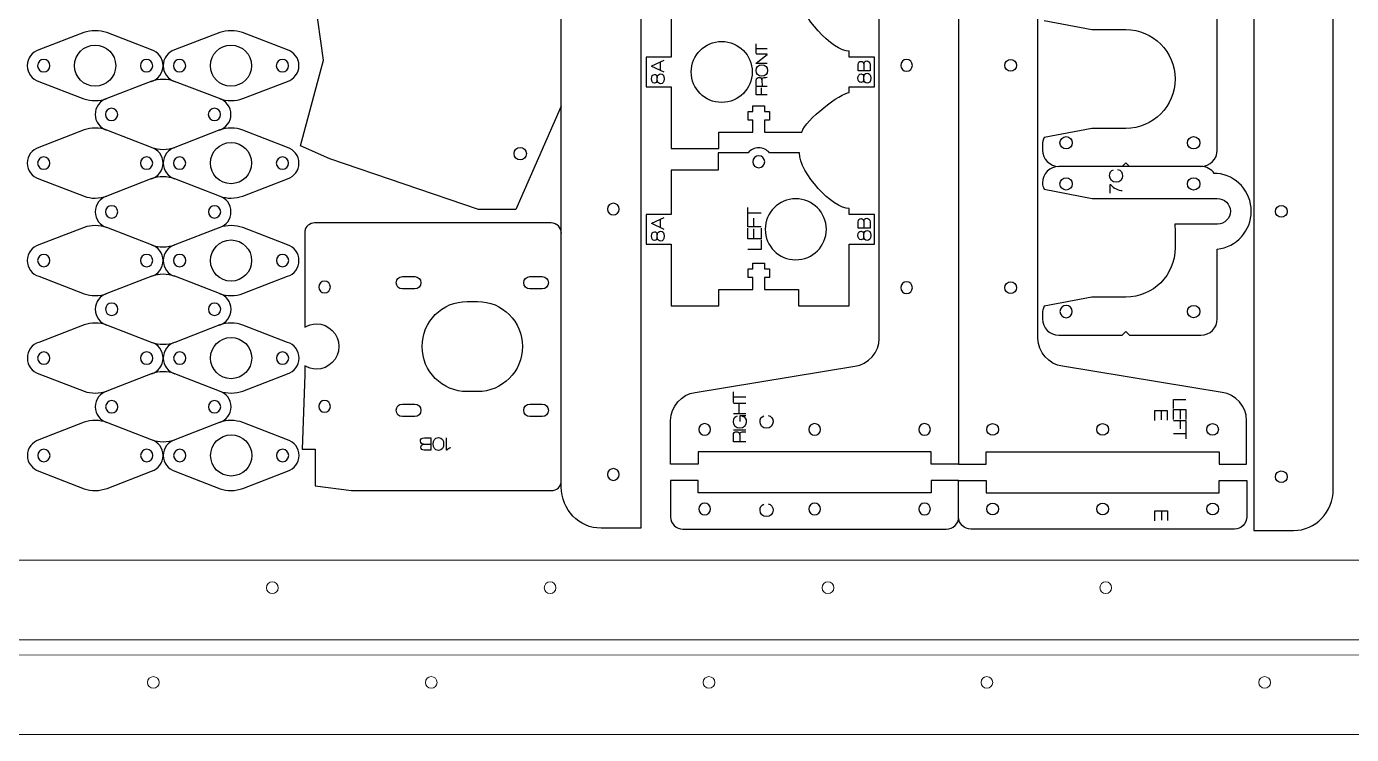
# Model space of a CAD drawing. Header units: millimetres. Extents: x 3 to 781, y 1 to 299.
# Drawn here: x 342.7 to 600.3, y 1.3 to 138.9 of the extents above; entities that cross this region are included whole.
import ezdxf

# ---------------------------------------------------------------- set-up
doc = ezdxf.new("R2010")
doc.units = ezdxf.units.MM
doc.layers.add('Layer_1', color=1, linetype='CONTINUOUS', true_color=0xff0000)
doc.layers.add('New Left D arm', color=1, linetype='CONTINUOUS', lineweight=0, true_color=0xff0000)

msp = doc.modelspace()

# ---------------------------------------------------------------- linework, layer by layer
at = {"layer": 'Layer_1', "color": 1, "true_color": 0xff0000}
for points in [[(508.5, 78.26), (508.5, 84.35), (508.5, 247.37)], [(539.35, 78.26), (539.35, 84.35), (539.35, 247.37)], [(523.92, 239.37), (523.92, 53.84), (529.28, 53.84), (529.28, 53.84)], [(446.68, 49.38), (446.68, 234.91), (452.04, 234.91), (452.04, 234.91)], [(596.77, 48.93), (596.77, 234.46), (591.41, 234.46), (591.41, 234.46)], [(462.11, 210.49), (462.11, 204.4), (462.11, 41.38)], [(581.34, 210.04), (581.34, 203.96), (581.34, 40.93)], [(446.67, 123.38), (437.84, 103.29), (430.61, 103.29), (401.7, 113.19), (395.98, 115.7), (400.46, 132.34), (398.84, 143.86), (393.58, 150.77), (393.58, 197.93), (443.98, 197.93), (446.67, 185.33)], [(468.03, 141.57), (468.03, 132.93), (463.15, 132.93), (463.15, 127.17), (468.03, 127.17), (468.03, 115.17), (477.3, 115.17), (477.3, 118.37), (483.94, 118.37), (483.94, 120.66), (482.98, 120.66), (482.98, 122.34), (483.94, 122.34), (483.94, 123.45), (486.19, 123.45), (486.19, 122.34), (487.14, 122.34), (487.14, 120.66), (486.19, 120.66), (486.19, 118.37), (493.44, 118.37), (493.44, 118.37), (493.44, 118.37)], [(540.55, 140.07), (549.85, 138.28), (556.42, 138.28)], [(574.22, 114.88), (574.22, 141.28)], [(353.88, 137.72), (345.1, 134.33)], [(367, 134.33), (358.31, 137.69)], [(380.3, 137.72), (371.51, 134.33)], [(393.42, 134.33), (384.73, 137.69)], [(477.87, 135.97), (477.87, 135.97)], [(502.67, 126.04), (502.66, 126.04), (502.66, 127.17), (507.54, 127.17), (507.54, 132.93), (502.66, 132.93), (502.66, 134.06), (502.67, 134.06)], [(346.05, 132.47), (346.05, 132.47)], [(366.05, 132.47), (366.05, 132.47)], [(372.47, 132.47), (372.47, 132.47)], [(392.47, 132.47), (392.47, 132.47)], [(352.05, 131.27), (352.05, 131.27)], [(378.47, 131.27), (378.47, 131.27)], [(514.95, 131.33), (514.95, 131.33)], [(532.9, 131.33), (532.9, 131.33)], [(345.09, 128.22), (353.88, 124.83)], [(367.08, 128.25), (358.3, 124.86)], [(380.2, 124.86), (371.51, 128.22)], [(384.74, 124.86), (393.42, 128.22)], [(359.25, 123), (359.25, 123)], [(379.25, 123), (379.25, 123)], [(353.89, 118.78), (345.1, 115.39)], [(367.01, 115.39), (358.32, 118.74)], [(380.31, 118.78), (371.52, 115.39)], [(393.42, 115.39), (384.74, 118.74)], [(556.42, 119.08), (549.85, 119.09), (540.55, 117.3)], [(543.62, 116.28), (543.62, 116.28)], [(568.42, 116.28), (568.42, 116.28)], [(346.06, 113.53), (346.06, 113.53)], [(366.06, 113.53), (366.06, 113.53)], [(372.47, 113.53), (372.47, 113.53)], [(392.47, 113.53), (392.47, 113.53)], [(438.69, 115.37), (438.69, 115.37)], [(483, 114.35), (477.15, 114.35), (477.15, 110.99), (468.03, 110.99), (468.03, 102.35), (463.15, 102.35), (463.15, 96.59), (468.03, 96.59), (468.03, 84.59), (477.31, 84.59), (477.31, 87.79), (483.94, 87.79), (483.94, 90.09), (482.99, 90.09), (482.99, 91.77), (483.94, 91.77), (483.94, 92.88), (486.19, 92.88), (486.19, 91.77), (487.15, 91.77), (487.15, 90.09), (486.19, 90.09), (486.19, 87.79), (492.82, 87.79), (492.82, 84.59), (502.66, 84.59), (502.66, 96.59), (507.54, 96.59), (507.54, 102.35), (502.66, 102.35), (502.66, 103.48), (502.67, 103.48)], [(485.07, 113.75), (485.07, 113.75)], [(492.98, 114.35), (487.14, 114.35)], [(492.98, 114.35), (492.98, 114.35), (492.98, 114.35)], [(540.22, 115.89), (540.22, 114.88)], [(378.47, 112.33), (378.47, 112.33)], [(571.02, 111.68), (543.42, 111.68)], [(555.71, 111.68), (556.41, 112.39), (557.12, 111.68)], [(345.1, 109.28), (353.89, 105.88)], [(367.09, 109.31), (358.3, 105.92)], [(380.21, 105.92), (371.52, 109.28)], [(384.75, 105.92), (393.43, 109.28)], [(540.22, 108.49), (540.22, 108.48)], [(546.02, 108.28), (546.02, 108.28)], [(570.82, 108.28), (570.82, 108.28)], [(574.16, 110.34), (573.63, 110.34)], [(540.56, 107.27), (549.86, 105.48), (574.22, 105.46)], [(359.26, 104.06), (359.26, 104.06)], [(379.26, 104.06), (379.26, 104.06)], [(455.66, 103.39), (455.66, 103.39)], [(492.26, 105.39), (492.26, 105.39)], [(444.71, 100.7), (398.73, 100.7)], [(574.28, 100.49), (565.98, 100.49)], [(587.8, 102.95), (587.8, 102.95)], [(353.9, 99.83), (345.11, 96.44)], [(367.02, 96.44), (358.33, 99.8)], [(380.31, 99.83), (371.53, 96.44)], [(393.43, 96.44), (384.74, 99.8)], [(396.79, 98.58), (396.79, 80.46)], [(574.22, 82.08), (574.22, 95.62)], [(346.06, 94.59), (346.06, 94.59)], [(366.06, 94.59), (366.06, 94.59)], [(372.48, 94.59), (372.48, 94.59)], [(378.48, 93.39), (378.48, 93.39)], [(392.48, 94.59), (392.48, 94.59)], [(345.11, 90.33), (353.9, 86.94)], [(367.1, 90.37), (358.31, 86.97)], [(380.22, 86.97), (371.53, 90.33)], [(384.76, 86.98), (393.44, 90.33)], [(415.78, 90.29), (418.18, 90.29), (418.18, 90.29)], [(440.57, 90.29), (442.98, 90.29), (442.98, 90.29)], [(401.79, 88.25), (401.79, 88.25)], [(418.18, 87.89), (415.78, 87.89)], [(442.98, 87.89), (440.57, 87.89)], [(514.95, 88.12), (514.95, 88.12)], [(532.9, 88.12), (532.9, 88.12)], [(359.26, 85.12), (359.26, 85.12)], [(379.26, 85.12), (379.26, 85.12)], [(428.38, 85.45), (430.38, 85.45), (430.38, 85.45)], [(556.42, 86.28), (549.83, 86.28), (540.56, 84.5)], [(540.22, 83.08), (540.22, 82.08)], [(546.02, 83.48), (546.02, 83.48)], [(568.42, 83.48), (568.42, 83.48)], [(353.91, 80.89), (345.12, 77.5)], [(367.02, 77.5), (358.33, 80.86)], [(380.32, 80.89), (371.54, 77.5)], [(393.44, 77.5), (384.75, 80.86)], [(543.42, 78.88), (555.71, 78.88), (556.41, 79.59), (557.12, 78.88), (571.02, 78.88)], [(346.07, 75.64), (346.07, 75.64)], [(366.07, 75.64), (366.07, 75.64)], [(372.49, 75.64), (372.49, 75.64)], [(392.49, 75.64), (392.49, 75.64)], [(378.49, 74.44), (378.49, 74.44)], [(396.79, 72.91), (396.79, 71.19), (396.31, 56.72), (398.84, 56.72), (398.84, 49.6), (405.9, 48.72), (444.71, 48.72)], [(472.69, 67.76), (503.74, 72.84)], [(575.16, 67.76), (544.11, 72.84)], [(345.12, 71.39), (353.91, 68)], [(367.11, 71.42), (358.32, 68.03)], [(380.22, 68.03), (371.53, 71.39)], [(384.77, 68.04), (393.45, 71.39)], [(430.38, 67.93), (428.38, 67.93)], [(359.27, 66.18), (359.27, 66.18)], [(379.27, 66.18), (379.27, 66.18)], [(401.79, 65.05), (401.79, 65.05)], [(415.78, 65.49), (418.18, 65.49), (418.18, 65.49)], [(440.57, 65.49), (442.98, 65.49), (442.98, 65.49)], [(353.92, 61.96), (345.13, 58.57)], [(367.04, 58.57), (358.35, 61.92)], [(380.33, 61.96), (371.55, 58.57)], [(393.45, 58.57), (384.76, 61.92)], [(418.18, 63.09), (415.78, 63.09)], [(442.98, 63.09), (440.57, 63.09)], [(523.92, 53.84), (518.57, 53.84), (518.57, 56.2), (473.29, 56.2), (473.29, 53.84), (467.93, 53.84), (467.93, 62.34)], [(529.28, 53.84), (529.28, 56.2), (574.56, 56.2), (574.56, 53.84), (579.92, 53.84), (579.92, 53.84), (579.92, 62.34)], [(475.69, 60.57), (475.69, 60.57)], [(497.07, 60.57), (497.07, 60.57)], [(518.45, 60.57), (518.45, 60.57)], [(529.4, 60.57), (529.4, 60.57)], [(550.78, 60.57), (550.78, 60.57)], [(572.16, 60.57), (572.16, 60.57)], [(346.08, 56.71), (346.08, 56.71)], [(366.08, 56.71), (366.08, 56.71)], [(372.5, 56.71), (372.5, 56.71)], [(392.5, 56.71), (392.5, 56.71)], [(378.5, 55.51), (378.5, 55.51)], [(345.13, 52.46), (353.92, 49.06)], [(358.36, 49.1), (367.04, 52.46), (367.04, 52.46)], [(371.55, 52.46), (380.33, 49.06), (380.33, 49.06)], [(384.78, 49.1), (393.46, 52.46)], [(455.66, 51.82), (455.66, 51.82)], [(523.93, 43.58), (523.93, 50.64), (518.57, 50.64), (518.57, 48.28), (473.29, 48.28), (473.29, 50.64), (467.93, 50.64), (467.93, 43.58)], [(523.93, 50.64), (529.29, 50.64), (529.29, 48.28), (574.57, 48.28), (574.57, 50.64), (579.93, 50.64), (579.93, 43.59)], [(587.8, 51.37), (587.8, 51.37)], [(475.69, 45.12), (475.69, 45.12)], [(497.07, 45.12), (497.07, 45.12)], [(518.45, 45.12), (518.45, 45.12)], [(529.41, 45.12), (529.41, 45.12)], [(550.79, 45.12), (550.79, 45.12)], [(572.17, 45.12), (572.17, 45.12)], [(470.33, 41.18), (521.53, 41.18), (521.53, 41.18)], [(577.53, 41.18), (526.33, 41.18)]]:
    msp.add_lwpolyline(points, dxfattribs=at)
at = {"layer": 'Layer_1', "color": 5, "true_color": 0x0000ff}
for points in [[(484.59, 133.64), (484.59, 135.49)], [(486.73, 134.57), (484.59, 134.57)], [(466.67, 130.03), (464.25, 131.14), (464.25, 131.23), (466.67, 132.34)], [(465.87, 131.97), (465.87, 130.39)], [(486.73, 131.68), (484.59, 131.68), (484.59, 131.76), (486.73, 133.45), (486.73, 133.52), (484.59, 133.52)], [(504.41, 130.24), (504.41, 131.49)], [(506.71, 131.41), (506.71, 130.24), (504.41, 130.24), (504.41, 130.24)], [(505.51, 131.6), (505.5, 130.24)], [(505.5, 131.6), (505.51, 131.6)], [(465.33, 128.99), (465.34, 128.99)], [(465.34, 128.44), (465.34, 128.99)], [(484.55, 130.32), (484.55, 130.32)], [(505.47, 129.11), (505.48, 129.11)], [(505.48, 128.56), (505.48, 129.11)], [(465.34, 128.44), (465.33, 128.44)], [(465.34, 128.44), (465.34, 128.44)], [(486.73, 127.23), (484.59, 127.23), (484.59, 128.41)], [(486.73, 125.57), (484.59, 125.57), (484.59, 127.07)], [(485.59, 125.57), (485.59, 126.99)], [(485.69, 128.49), (485.69, 128.49), (485.7, 127.23)], [(505.48, 128.56), (505.47, 128.56)], [(505.48, 128.56), (505.48, 128.56)], [(553.36, 106.5), (553.36, 108.19), (553.45, 108.19)], [(482.92, 101.46), (482.92, 103.7)], [(466.67, 99.46), (464.25, 100.57), (464.25, 100.66), (466.67, 101.77)], [(465.87, 101.4), (465.87, 99.82)], [(485.53, 102.59), (482.92, 102.59)], [(485.53, 99.92), (482.92, 99.92), (482.92, 101.74)], [(484.13, 99.92), (484.13, 101.64)], [(504.41, 99.67), (504.41, 100.92)], [(506.71, 100.84), (506.71, 99.67), (504.41, 99.67), (504.41, 99.67)], [(505.51, 101.03), (505.5, 99.67)], [(505.5, 101.03), (505.51, 101.03)], [(465.33, 98.42), (465.34, 98.42)], [(465.34, 97.87), (465.34, 98.42)], [(485.53, 99.69), (485.53, 97.64), (482.92, 97.64), (482.92, 99.67)], [(484.13, 97.64), (484.13, 99.58)], [(505.47, 98.54), (505.48, 98.54)], [(505.48, 98), (505.47, 98)], [(505.48, 98), (505.48, 98.54)], [(505.48, 98), (505.48, 98)], [(465.34, 97.87), (465.33, 97.87)], [(465.34, 97.87), (465.34, 97.87)], [(485.53, 97.39), (485.53, 95.56), (482.92, 95.56)], [(480.14, 65.84), (480.14, 67.9)], [(480.14, 65.68), (482.53, 65.68)], [(482.53, 66.84), (480.16, 66.84)], [(481.25, 63.63), (481.25, 65.68)], [(565.68, 64.66), (565.68, 66.37), (568.11, 66.37)], [(565.68, 62.5), (565.68, 64.42), (568.11, 64.42), (568.11, 62.52)], [(566.98, 64.42), (566.98, 62.6)], [(482.53, 63.63), (480.14, 63.63)], [(481.46, 62.14), (481.46, 63.26), (482.58, 63.26)], [(562.04, 62.34), (562.04, 64.24), (564.45, 64.24), (564.45, 62.36)], [(563.33, 64.24), (563.33, 62.43)], [(565.68, 62.29), (568.11, 62.29), (568.11, 60.58)], [(566.98, 62.29), (566.98, 60.68)], [(480.14, 60.52), (482.53, 60.52)], [(482.53, 58.15), (480.14, 58.15), (480.14, 59.46)], [(481.36, 59.55), (481.37, 59.55), (481.37, 58.15)], [(565.68, 59.79), (568.11, 59.79)], [(568.11, 60.85), (568.11, 58.74)], [(419.9, 57.69), (421.33, 57.69)], [(419.9, 57.69), (419.9, 57.69)], [(420.1, 58.96), (421.33, 58.96), (421.33, 56.54), (421.33, 56.54)], [(424.43, 56.56), (424.34, 56.56), (424.34, 58.94)], [(421.33, 56.54), (420.02, 56.54)], [(422.79, 56.5), (422.79, 56.5)], [(562.1, 42.84), (562.1, 44.74), (564.51, 44.74), (564.51, 42.86)], [(563.39, 44.74), (563.39, 42.94)]]:
    msp.add_lwpolyline(points, dxfattribs=at)
at = {"layer": 'Layer_1', "color": 1, "true_color": 0xff0000}
for points in [[(502.67, 134.06), (499.45, 134.06), (492.98, 140.97), (492.98, 144.93)], [(356.05, 138.07), (355.29, 138.07), (354.56, 137.95), (353.88, 137.72)], [(358.31, 137.69), (357.6, 137.94), (356.84, 138.07), (356.05, 138.07)], [(382.46, 138.07), (381.71, 138.07), (380.98, 137.95), (380.3, 137.72)], [(384.73, 137.69), (384.02, 137.94), (383.26, 138.07), (382.46, 138.07)], [(556.42, 138.28), (561.72, 138.28), (566.02, 133.99), (566.02, 128.68)], [(345.1, 134.33), (343.79, 133.92), (342.85, 132.71), (342.85, 131.27)], [(352.05, 131.27), (352.05, 133.48), (353.84, 135.27), (356.05, 135.27)], [(356.05, 135.27), (358.26, 135.27), (360.05, 133.48), (360.05, 131.27)], [(369.25, 131.27), (369.25, 132.71), (368.3, 133.92), (367, 134.33)], [(371.51, 134.33), (370.21, 133.92), (369.27, 132.71), (369.27, 131.27)], [(378.47, 131.27), (378.47, 133.48), (380.26, 135.27), (382.46, 135.27)], [(382.46, 135.27), (384.67, 135.27), (386.46, 133.48), (386.46, 131.27)], [(395.67, 131.27), (395.67, 132.71), (394.72, 133.92), (393.42, 134.33)], [(471.93, 130.05), (471.93, 133.32), (474.59, 135.97), (477.87, 135.97)], [(477.87, 135.97), (481.15, 135.97), (483.81, 133.32), (483.81, 130.05)], [(346.05, 132.47), (345.39, 132.47), (344.85, 131.94), (344.85, 131.27)], [(347.25, 131.27), (347.25, 131.94), (346.71, 132.47), (346.05, 132.47)], [(366.05, 132.47), (365.38, 132.47), (364.85, 131.94), (364.85, 131.27)], [(367.25, 131.27), (367.25, 131.94), (366.71, 132.47), (366.05, 132.47)], [(372.47, 132.47), (371.8, 132.47), (371.27, 131.94), (371.27, 131.27)], [(373.67, 131.27), (373.67, 131.94), (373.13, 132.47), (372.47, 132.47)], [(392.47, 132.47), (391.8, 132.47), (391.27, 131.94), (391.27, 131.27)], [(393.67, 131.27), (393.67, 131.94), (393.13, 132.47), (392.47, 132.47)], [(513.81, 132.47), (513.19, 132.47), (512.67, 131.96), (512.67, 131.33)], [(514.95, 131.33), (514.95, 131.96), (514.44, 132.47), (513.81, 132.47)], [(532.9, 131.33), (532.9, 131.96), (533.41, 132.47), (534.04, 132.47)], [(534.04, 132.47), (534.67, 132.47), (535.18, 131.96), (535.18, 131.33)], [(342.85, 131.27), (342.85, 129.84), (343.79, 128.62), (345.09, 128.22)], [(344.85, 131.27), (344.85, 130.61), (345.39, 130.07), (346.05, 130.07)], [(346.05, 130.07), (346.71, 130.07), (347.25, 130.61), (347.25, 131.27)], [(356.05, 127.27), (353.84, 127.27), (352.05, 129.06), (352.05, 131.27)], [(360.05, 131.27), (360.05, 129.06), (358.26, 127.27), (356.05, 127.27)], [(364.85, 131.27), (364.85, 130.61), (365.38, 130.07), (366.05, 130.07)], [(366.05, 130.07), (366.71, 130.07), (367.25, 130.61), (367.25, 131.27)], [(367, 128.22), (368.3, 128.62), (369.25, 129.84), (369.25, 131.27)], [(369.27, 131.27), (369.27, 129.84), (370.21, 128.62), (371.51, 128.22)], [(371.27, 131.27), (371.27, 130.61), (371.8, 130.07), (372.47, 130.07)], [(372.47, 130.07), (373.13, 130.07), (373.67, 130.61), (373.67, 131.27)], [(382.46, 127.27), (380.26, 127.27), (378.47, 129.06), (378.47, 131.27)], [(386.46, 131.27), (386.46, 129.06), (384.67, 127.27), (382.46, 127.27)], [(391.27, 131.27), (391.27, 130.61), (391.8, 130.07), (392.47, 130.07)], [(392.47, 130.07), (393.13, 130.07), (393.67, 130.61), (393.67, 131.27)], [(393.42, 128.22), (394.72, 128.62), (395.67, 129.84), (395.67, 131.27)], [(477.87, 124.13), (474.59, 124.13), (471.93, 126.78), (471.93, 130.05)], [(483.81, 130.05), (483.81, 126.78), (481.15, 124.13), (477.87, 124.13)], [(512.67, 131.33), (512.67, 130.7), (513.19, 130.19), (513.81, 130.19)], [(513.81, 130.19), (514.44, 130.19), (514.95, 130.7), (514.95, 131.33)], [(534.04, 130.19), (533.41, 130.19), (532.9, 130.7), (532.9, 131.33)], [(535.18, 131.33), (535.18, 130.7), (534.67, 130.19), (534.04, 130.19)], [(369.25, 128.6), (368.49, 128.6), (367.76, 128.48), (367.08, 128.25)], [(371.51, 128.22), (370.8, 128.47), (370.04, 128.6), (369.25, 128.6)], [(566.02, 128.68), (566.02, 123.38), (561.72, 119.08), (556.42, 119.08)], [(353.88, 124.83), (354.56, 124.6), (355.29, 124.47), (356.05, 124.47)], [(356.05, 124.47), (356.85, 124.47), (357.61, 124.61), (358.32, 124.86)], [(358.3, 124.86), (356.99, 124.45), (356.05, 123.24), (356.05, 121.8)], [(382.45, 121.8), (382.45, 123.24), (381.5, 124.45), (380.2, 124.86)], [(380.3, 124.83), (380.98, 124.6), (381.71, 124.47), (382.46, 124.47)], [(382.46, 124.47), (383.26, 124.47), (384.03, 124.61), (384.74, 124.86)], [(493.44, 118.37), (494.09, 120.69), (501.08, 126.04), (502.67, 126.04)], [(356.05, 121.8), (356.05, 120.37), (356.99, 119.15), (358.29, 118.75)], [(359.25, 123), (358.59, 123), (358.05, 122.47), (358.05, 121.8)], [(358.05, 121.8), (358.05, 121.14), (358.59, 120.6), (359.25, 120.6)], [(360.45, 121.8), (360.45, 122.47), (359.91, 123), (359.25, 123)], [(359.25, 120.6), (359.91, 120.6), (360.45, 121.14), (360.45, 121.8)], [(379.25, 123), (378.59, 123), (378.05, 122.47), (378.05, 121.8)], [(378.05, 121.8), (378.05, 121.14), (378.59, 120.6), (379.25, 120.6)], [(380.45, 121.8), (380.45, 122.47), (379.91, 123), (379.25, 123)], [(379.25, 120.6), (379.91, 120.6), (380.45, 121.14), (380.45, 121.8)], [(380.2, 118.75), (381.5, 119.15), (382.45, 120.37), (382.45, 121.8)], [(356.06, 119.13), (355.3, 119.13), (354.57, 119.01), (353.89, 118.78)], [(358.32, 118.74), (357.61, 118.99), (356.85, 119.13), (356.06, 119.13)], [(382.47, 119.13), (381.72, 119.13), (380.99, 119.01), (380.31, 118.78)], [(384.74, 118.74), (384.03, 118.99), (383.27, 119.13), (382.47, 119.13)], [(378.47, 112.33), (378.47, 114.54), (380.27, 116.33), (382.47, 116.33)], [(382.47, 116.33), (384.68, 116.33), (386.47, 114.54), (386.47, 112.33)], [(540.55, 117.3), (540.34, 116.87), (540.22, 116.4), (540.22, 115.89)], [(543.62, 116.28), (543.62, 116.95), (544.16, 117.48), (544.82, 117.48)], [(544.82, 115.08), (544.16, 115.08), (543.62, 115.62), (543.62, 116.28)], [(544.82, 117.48), (545.49, 117.48), (546.02, 116.95), (546.02, 116.28)], [(546.02, 116.28), (546.02, 115.62), (545.49, 115.08), (544.82, 115.08)], [(568.42, 116.28), (568.42, 116.95), (568.96, 117.48), (569.62, 117.48)], [(569.62, 115.08), (568.96, 115.08), (568.42, 115.62), (568.42, 116.28)], [(569.62, 117.48), (570.29, 117.48), (570.82, 116.95), (570.82, 116.28)], [(570.82, 116.28), (570.82, 115.62), (570.29, 115.08), (569.62, 115.08)], [(345.1, 115.39), (343.8, 114.98), (342.86, 113.77), (342.86, 112.33)], [(346.06, 113.53), (345.39, 113.53), (344.86, 112.99), (344.86, 112.33)], [(347.26, 112.33), (347.26, 112.99), (346.72, 113.53), (346.06, 113.53)], [(366.06, 113.53), (365.39, 113.53), (364.86, 112.99), (364.86, 112.33)], [(367.26, 112.33), (367.26, 112.99), (366.72, 113.53), (366.06, 113.53)], [(369.26, 112.33), (369.26, 113.77), (368.31, 114.98), (367.01, 115.39)], [(367.08, 115.36), (367.76, 115.13), (368.49, 115), (369.25, 115)], [(369.25, 115), (370.05, 115), (370.81, 115.14), (371.52, 115.39)], [(371.52, 115.39), (370.22, 114.98), (369.27, 113.77), (369.27, 112.33)], [(372.47, 113.53), (371.81, 113.53), (371.27, 112.99), (371.27, 112.33)], [(373.67, 112.33), (373.67, 112.99), (373.14, 113.53), (372.47, 113.53)], [(392.47, 113.53), (391.81, 113.53), (391.27, 112.99), (391.27, 112.33)], [(393.67, 112.33), (393.67, 112.99), (393.14, 113.53), (392.47, 113.53)], [(395.67, 112.33), (395.67, 113.77), (394.73, 114.98), (393.42, 115.39)], [(437.49, 114.17), (437.49, 114.83), (438.03, 115.37), (438.69, 115.37)], [(438.69, 112.97), (438.03, 112.97), (437.49, 113.5), (437.49, 114.17)], [(438.69, 115.37), (439.35, 115.37), (439.89, 114.83), (439.89, 114.17)], [(439.89, 114.17), (439.89, 113.5), (439.35, 112.97), (438.69, 112.97)], [(485.07, 115.31), (484.24, 115.31), (483.49, 114.94), (483, 114.35)], [(485.07, 113.75), (484.42, 113.75), (483.91, 113.23), (483.91, 112.59)], [(487.14, 114.35), (486.64, 114.94), (485.89, 115.31), (485.07, 115.31)], [(486.22, 112.59), (486.22, 113.23), (485.71, 113.75), (485.07, 113.75)], [(502.67, 103.48), (499.45, 103.48), (492.98, 110.39), (492.98, 114.35)], [(540.22, 114.88), (540.22, 113.12), (541.66, 111.68), (543.42, 111.68)], [(571.02, 111.68), (572.79, 111.68), (574.22, 113.12), (574.22, 114.88)], [(342.86, 112.33), (342.86, 110.9), (343.8, 109.68), (345.1, 109.28)], [(344.86, 112.33), (344.86, 111.67), (345.39, 111.13), (346.06, 111.13)], [(346.06, 111.13), (346.72, 111.13), (347.26, 111.67), (347.26, 112.33)], [(364.86, 112.33), (364.86, 111.67), (365.39, 111.13), (366.06, 111.13)], [(366.06, 111.13), (366.72, 111.13), (367.26, 111.67), (367.26, 112.33)], [(367.01, 109.28), (368.31, 109.68), (369.26, 110.9), (369.26, 112.33)], [(369.27, 112.33), (369.27, 110.9), (370.22, 109.68), (371.52, 109.28)], [(371.27, 112.33), (371.27, 111.67), (371.81, 111.13), (372.47, 111.13)], [(372.47, 111.13), (373.14, 111.13), (373.67, 111.67), (373.67, 112.33)], [(382.47, 108.33), (380.26, 108.33), (378.47, 110.12), (378.47, 112.33)], [(386.47, 112.33), (386.47, 110.12), (384.68, 108.33), (382.47, 108.33)], [(391.27, 112.33), (391.27, 111.67), (391.81, 111.13), (392.47, 111.13)], [(392.47, 111.13), (393.14, 111.13), (393.67, 111.67), (393.67, 112.33)], [(393.43, 109.28), (394.73, 109.68), (395.67, 110.9), (395.67, 112.33)], [(483.91, 112.59), (483.91, 111.95), (484.42, 111.43), (485.07, 111.43)], [(485.07, 111.43), (485.71, 111.43), (486.22, 111.95), (486.22, 112.59)], [(543.42, 111.68), (541.66, 111.68), (540.22, 110.25), (540.22, 108.49)], [(573.63, 110.34), (573.05, 111.15), (572.1, 111.68), (571.02, 111.68)], [(369.26, 109.66), (368.5, 109.66), (367.77, 109.54), (367.09, 109.31)], [(371.52, 109.28), (370.81, 109.52), (370.05, 109.66), (369.26, 109.66)], [(540.22, 108.48), (540.22, 107.98), (540.35, 107.7), (540.56, 107.27)], [(543.62, 108.28), (543.62, 108.95), (544.16, 109.48), (544.82, 109.48)], [(544.82, 107.08), (544.16, 107.08), (543.62, 107.62), (543.62, 108.28)], [(544.82, 109.48), (545.49, 109.48), (546.02, 108.95), (546.02, 108.28)], [(546.02, 108.28), (546.02, 107.62), (545.49, 107.08), (544.82, 107.08)], [(568.42, 108.28), (568.42, 108.95), (568.96, 109.48), (569.62, 109.48)], [(569.62, 107.08), (568.96, 107.08), (568.42, 107.62), (568.42, 108.28)], [(569.62, 109.48), (570.29, 109.48), (570.82, 108.95), (570.82, 108.28)], [(570.82, 108.28), (570.82, 107.62), (570.29, 107.08), (569.62, 107.08)], [(580.83, 102.98), (580.83, 106.82), (577.9, 109.97), (574.16, 110.34)], [(353.89, 105.88), (354.57, 105.65), (355.3, 105.53), (356.06, 105.53)], [(358.3, 105.92), (357, 105.51), (356.06, 104.3), (356.06, 102.86)], [(356.06, 105.53), (356.85, 105.53), (357.62, 105.67), (358.33, 105.92)], [(382.46, 102.86), (382.46, 104.3), (381.51, 105.51), (380.21, 105.92)], [(380.31, 105.88), (380.99, 105.65), (381.72, 105.53), (382.47, 105.53)], [(382.47, 105.53), (383.27, 105.53), (384.04, 105.67), (384.75, 105.92)], [(359.26, 104.06), (358.59, 104.06), (358.06, 103.52), (358.06, 102.86)], [(360.46, 102.86), (360.46, 103.52), (359.92, 104.06), (359.26, 104.06)], [(379.26, 104.06), (378.59, 104.06), (378.06, 103.52), (378.06, 102.86)], [(380.46, 102.86), (380.46, 103.52), (379.92, 104.06), (379.26, 104.06)], [(456.8, 104.53), (456.17, 104.53), (455.66, 104.02), (455.66, 103.39)], [(455.66, 103.39), (455.66, 102.76), (456.17, 102.25), (456.8, 102.25)], [(457.94, 103.39), (457.94, 104.02), (457.43, 104.53), (456.8, 104.53)], [(456.8, 102.25), (457.43, 102.25), (457.94, 102.76), (457.94, 103.39)], [(492.26, 105.39), (488.98, 105.39), (486.32, 102.74), (486.32, 99.47)], [(498.21, 99.47), (498.21, 102.74), (495.55, 105.39), (492.26, 105.39)], [(574.22, 105.46), (575.59, 105.46), (576.76, 104.35), (576.76, 102.98)], [(585.52, 102.95), (585.52, 103.58), (586.03, 104.09), (586.66, 104.09)], [(586.66, 104.09), (587.29, 104.09), (587.8, 103.58), (587.8, 102.95)], [(356.06, 102.86), (356.06, 101.43), (357, 100.21), (358.3, 99.81)], [(358.06, 102.86), (358.06, 102.2), (358.59, 101.66), (359.26, 101.66)], [(359.26, 101.66), (359.92, 101.66), (360.46, 102.2), (360.46, 102.86)], [(378.06, 102.86), (378.06, 102.2), (378.59, 101.66), (379.26, 101.66)], [(379.26, 101.66), (379.92, 101.66), (380.46, 102.2), (380.46, 102.86)], [(380.21, 99.81), (381.51, 100.21), (382.46, 101.43), (382.46, 102.86)], [(398.73, 100.7), (397.77, 100.7), (396.97, 100.01), (396.79, 99.1)], [(446.69, 98.72), (446.69, 99.82), (445.8, 100.7), (444.71, 100.7)], [(565.98, 100.49), (565.98, 100.49), (566.02, 97.56), (566.02, 95.88)], [(574.22, 95.62), (577.93, 96.02), (580.83, 99.16), (580.83, 102.98)], [(576.76, 102.98), (576.76, 101.61), (575.65, 100.49), (574.28, 100.49)], [(586.66, 101.81), (586.03, 101.81), (585.52, 102.32), (585.52, 102.95)], [(587.8, 102.95), (587.8, 102.32), (587.29, 101.81), (586.66, 101.81)], [(356.06, 100.19), (355.31, 100.19), (354.58, 100.06), (353.9, 99.83)], [(358.33, 99.8), (357.62, 100.05), (356.86, 100.19), (356.06, 100.19)], [(382.48, 100.19), (381.72, 100.19), (380.99, 100.06), (380.31, 99.83)], [(384.74, 99.8), (384.04, 100.05), (383.28, 100.19), (382.48, 100.19)], [(396.79, 99.1), (396.82, 98.98), (396.79, 98.85), (396.79, 98.58)], [(486.32, 99.47), (486.32, 96.2), (488.98, 93.55), (492.26, 93.55)], [(492.26, 93.55), (495.55, 93.55), (498.21, 96.2), (498.21, 99.47)], [(345.11, 96.44), (343.81, 96.04), (342.86, 94.82), (342.86, 93.39)], [(369.27, 93.39), (369.27, 94.82), (368.32, 96.04), (367.02, 96.44)], [(367.09, 96.41), (367.77, 96.18), (368.5, 96.06), (369.26, 96.06)], [(369.26, 96.06), (370.06, 96.06), (370.82, 96.2), (371.53, 96.45)], [(371.53, 96.44), (370.23, 96.04), (369.28, 94.82), (369.28, 93.39)], [(378.48, 93.39), (378.48, 95.6), (380.27, 97.39), (382.48, 97.39)], [(382.48, 97.39), (384.69, 97.39), (386.48, 95.6), (386.48, 93.39)], [(395.68, 93.39), (395.68, 94.82), (394.74, 96.04), (393.43, 96.44)], [(566.02, 95.88), (566.02, 90.58), (561.73, 86.28), (556.42, 86.28)], [(342.86, 93.39), (342.86, 91.95), (343.81, 90.74), (345.11, 90.33)], [(346.06, 94.59), (345.4, 94.59), (344.87, 94.05), (344.87, 93.39)], [(344.87, 93.39), (344.87, 92.73), (345.4, 92.19), (346.06, 92.19)], [(347.26, 93.39), (347.26, 94.05), (346.73, 94.59), (346.06, 94.59)], [(346.06, 92.19), (346.73, 92.19), (347.26, 92.73), (347.26, 93.39)], [(366.06, 94.59), (365.4, 94.59), (364.86, 94.05), (364.86, 93.39)], [(364.86, 93.39), (364.86, 92.73), (365.4, 92.19), (366.06, 92.19)], [(367.26, 93.39), (367.26, 94.05), (366.73, 94.59), (366.06, 94.59)], [(366.06, 92.19), (366.73, 92.19), (367.26, 92.73), (367.26, 93.39)], [(367.02, 90.33), (368.32, 90.74), (369.27, 91.95), (369.27, 93.39)], [(369.28, 93.39), (369.28, 91.95), (370.23, 90.74), (371.53, 90.33)], [(372.48, 94.59), (371.82, 94.59), (371.28, 94.05), (371.28, 93.39)], [(371.28, 93.39), (371.28, 92.73), (371.82, 92.19), (372.48, 92.19)], [(373.68, 93.39), (373.68, 94.05), (373.15, 94.59), (372.48, 94.59)], [(372.48, 92.19), (373.15, 92.19), (373.68, 92.73), (373.68, 93.39)], [(382.48, 89.39), (380.27, 89.39), (378.48, 91.18), (378.48, 93.39)], [(386.48, 93.39), (386.48, 91.18), (384.69, 89.39), (382.48, 89.39)], [(392.48, 94.59), (391.82, 94.59), (391.28, 94.05), (391.28, 93.39)], [(391.28, 93.39), (391.28, 92.73), (391.82, 92.19), (392.48, 92.19)], [(393.68, 93.39), (393.68, 94.05), (393.14, 94.59), (392.48, 94.59)], [(392.48, 92.19), (393.14, 92.19), (393.68, 92.73), (393.68, 93.39)], [(393.44, 90.33), (394.74, 90.74), (395.68, 91.95), (395.68, 93.39)], [(369.27, 90.72), (368.51, 90.72), (367.78, 90.59), (367.1, 90.37)], [(371.53, 90.33), (370.82, 90.58), (370.06, 90.72), (369.27, 90.72)], [(414.58, 89.09), (414.58, 89.75), (415.11, 90.29), (415.78, 90.29)], [(418.18, 90.29), (418.85, 90.29), (419.38, 89.75), (419.38, 89.09)], [(439.37, 89.09), (439.37, 89.75), (439.91, 90.29), (440.57, 90.29)], [(442.98, 90.29), (443.64, 90.29), (444.18, 89.75), (444.18, 89.09)], [(400.65, 89.39), (400.02, 89.39), (399.51, 88.88), (399.51, 88.25)], [(399.51, 88.25), (399.51, 87.62), (400.02, 87.11), (400.65, 87.11)], [(401.79, 88.25), (401.79, 88.88), (401.27, 89.39), (400.65, 89.39)], [(400.65, 87.11), (401.27, 87.11), (401.79, 87.62), (401.79, 88.25)], [(415.78, 87.89), (415.11, 87.89), (414.58, 88.42), (414.58, 89.09)], [(419.38, 89.09), (419.38, 88.42), (418.85, 87.89), (418.18, 87.89)], [(440.57, 87.89), (439.91, 87.89), (439.37, 88.42), (439.37, 89.09)], [(444.18, 89.09), (444.18, 88.42), (443.64, 87.89), (442.98, 87.89)], [(513.81, 89.26), (513.19, 89.26), (512.67, 88.75), (512.67, 88.12)], [(512.67, 88.12), (512.67, 87.49), (513.19, 86.98), (513.81, 86.98)], [(514.95, 88.12), (514.95, 88.75), (514.44, 89.26), (513.81, 89.26)], [(513.81, 86.98), (514.44, 86.98), (514.95, 87.49), (514.95, 88.12)], [(532.9, 88.12), (532.9, 88.75), (533.41, 89.26), (534.04, 89.26)], [(534.04, 86.98), (533.41, 86.98), (532.9, 87.49), (532.9, 88.12)], [(534.04, 89.26), (534.67, 89.26), (535.18, 88.75), (535.18, 88.12)], [(535.18, 88.12), (535.18, 87.49), (534.67, 86.98), (534.04, 86.98)], [(353.9, 86.94), (354.58, 86.71), (355.31, 86.59), (356.06, 86.59)], [(356.06, 86.59), (356.86, 86.59), (357.63, 86.72), (358.34, 86.98)], [(358.31, 86.97), (357.01, 86.57), (356.06, 85.35), (356.06, 83.92)], [(359.26, 85.12), (358.6, 85.12), (358.07, 84.58), (358.07, 83.92)], [(360.47, 83.92), (360.47, 84.58), (359.93, 85.12), (359.26, 85.12)], [(379.26, 85.12), (378.6, 85.12), (378.06, 84.58), (378.06, 83.92)], [(380.46, 83.92), (380.46, 84.58), (379.93, 85.12), (379.26, 85.12)], [(382.47, 83.92), (382.47, 85.35), (381.52, 86.57), (380.22, 86.97)], [(380.31, 86.94), (380.99, 86.71), (381.72, 86.59), (382.48, 86.59)], [(382.48, 86.59), (383.28, 86.59), (384.05, 86.72), (384.76, 86.98)], [(419.62, 76.69), (419.62, 81.52), (423.54, 85.45), (428.38, 85.45)], [(430.38, 85.45), (435.22, 85.45), (439.14, 81.52), (439.14, 76.69)], [(356.06, 83.92), (356.06, 82.48), (357.01, 81.27), (358.31, 80.86)], [(358.07, 83.92), (358.07, 83.26), (358.6, 82.72), (359.26, 82.72)], [(359.26, 82.72), (359.93, 82.72), (360.47, 83.26), (360.47, 83.92)], [(378.06, 83.92), (378.06, 83.26), (378.6, 82.72), (379.26, 82.72)], [(379.26, 82.72), (379.93, 82.72), (380.46, 83.26), (380.46, 83.92)], [(380.22, 80.86), (381.52, 81.27), (382.47, 82.48), (382.47, 83.92)], [(540.56, 84.5), (540.35, 84.07), (540.22, 83.59), (540.22, 83.08)], [(544.82, 84.68), (544.16, 84.68), (543.62, 84.15), (543.62, 83.48)], [(543.62, 83.48), (543.62, 82.82), (544.16, 82.28), (544.82, 82.28)], [(546.02, 83.48), (546.02, 84.15), (545.49, 84.68), (544.82, 84.68)], [(544.82, 82.28), (545.49, 82.28), (546.02, 82.82), (546.02, 83.48)], [(568.42, 83.48), (568.42, 84.15), (568.96, 84.68), (569.62, 84.68)], [(569.62, 82.28), (568.96, 82.28), (568.42, 82.82), (568.42, 83.48)], [(569.62, 84.68), (570.29, 84.68), (570.82, 84.15), (570.82, 83.48)], [(570.82, 83.48), (570.82, 82.82), (570.29, 82.28), (569.62, 82.28)], [(356.07, 81.24), (355.31, 81.24), (354.59, 81.12), (353.91, 80.89)], [(358.33, 80.86), (357.63, 81.11), (356.87, 81.24), (356.07, 81.24)], [(382.49, 81.24), (381.73, 81.24), (381, 81.12), (380.32, 80.89)], [(384.75, 80.86), (384.04, 81.11), (383.28, 81.24), (382.49, 81.24)], [(396.79, 80.46), (397.45, 80.86), (398.22, 81.09), (399.04, 81.09)], [(399.04, 81.09), (401.47, 81.09), (403.44, 79.12), (403.44, 76.69)], [(540.22, 82.08), (540.22, 80.32), (541.66, 78.88), (543.42, 78.88)], [(571.02, 78.88), (572.79, 78.88), (574.22, 80.32), (574.22, 82.08)], [(345.12, 77.5), (343.82, 77.1), (342.87, 75.88), (342.87, 74.44)], [(369.27, 74.44), (369.27, 75.88), (368.33, 77.1), (367.02, 77.5)], [(367.1, 77.47), (367.78, 77.24), (368.51, 77.12), (369.27, 77.12)], [(369.27, 77.12), (370.06, 77.12), (370.83, 77.26), (371.54, 77.51)], [(371.54, 77.5), (370.24, 77.1), (369.29, 75.88), (369.29, 74.44)], [(378.49, 74.44), (378.49, 76.65), (380.28, 78.44), (382.49, 78.44)], [(382.49, 78.44), (384.7, 78.44), (386.49, 76.65), (386.49, 74.44)], [(395.69, 74.44), (395.69, 75.88), (394.74, 77.1), (393.44, 77.5)], [(503.74, 72.84), (506.36, 73.18), (508.5, 75.62), (508.5, 78.26)], [(544.11, 72.84), (541.49, 73.18), (539.35, 75.62), (539.35, 78.26)], [(346.07, 75.64), (345.41, 75.64), (344.87, 75.11), (344.87, 74.44)], [(347.27, 74.44), (347.27, 75.11), (346.74, 75.64), (346.07, 75.64)], [(366.07, 75.64), (365.41, 75.64), (364.87, 75.11), (364.87, 74.44)], [(367.27, 74.44), (367.27, 75.11), (366.74, 75.64), (366.07, 75.64)], [(372.49, 75.64), (371.83, 75.64), (371.29, 75.11), (371.29, 74.44)], [(373.69, 74.44), (373.69, 75.11), (373.15, 75.64), (372.49, 75.64)], [(392.49, 75.64), (391.83, 75.64), (391.29, 75.11), (391.29, 74.44)], [(393.69, 74.44), (393.69, 75.11), (393.15, 75.64), (392.49, 75.64)], [(403.44, 76.69), (403.44, 74.26), (401.47, 72.29), (399.04, 72.29)], [(428.38, 67.93), (423.54, 67.93), (419.62, 71.85), (419.62, 76.69)], [(439.14, 76.69), (439.14, 71.85), (435.22, 67.93), (430.38, 67.93)], [(342.87, 74.44), (342.87, 73.01), (343.82, 71.8), (345.12, 71.39)], [(344.87, 74.44), (344.87, 73.78), (345.41, 73.24), (346.07, 73.24)], [(346.07, 73.24), (346.74, 73.24), (347.27, 73.78), (347.27, 74.44)], [(364.87, 74.44), (364.87, 73.78), (365.41, 73.24), (366.07, 73.24)], [(366.07, 73.24), (366.74, 73.24), (367.27, 73.78), (367.27, 74.44)], [(367.03, 71.39), (368.33, 71.8), (369.27, 73.01), (369.27, 74.44)], [(369.29, 74.44), (369.29, 73.01), (370.23, 71.8), (371.53, 71.39)], [(371.29, 74.44), (371.29, 73.78), (371.83, 73.24), (372.49, 73.24)], [(372.49, 73.24), (373.15, 73.24), (373.69, 73.78), (373.69, 74.44)], [(382.49, 70.44), (380.28, 70.44), (378.49, 72.24), (378.49, 74.44)], [(386.49, 74.44), (386.49, 72.24), (384.7, 70.44), (382.49, 70.44)], [(391.29, 74.44), (391.29, 73.78), (391.83, 73.24), (392.49, 73.24)], [(392.49, 73.24), (393.15, 73.24), (393.69, 73.78), (393.69, 74.44)], [(393.45, 71.39), (394.75, 71.8), (395.69, 73.01), (395.69, 74.44)], [(399.04, 72.29), (398.22, 72.29), (397.45, 72.52), (396.79, 72.91)], [(369.27, 71.78), (368.52, 71.78), (367.79, 71.65), (367.11, 71.42)], [(371.53, 71.39), (370.83, 71.64), (370.07, 71.78), (369.27, 71.78)], [(353.91, 68), (354.59, 67.77), (355.31, 67.64), (356.07, 67.64)], [(356.07, 67.64), (356.87, 67.64), (357.64, 67.78), (358.35, 68.04)], [(358.32, 68.03), (357.02, 67.63), (356.07, 66.41), (356.07, 64.98)], [(382.47, 64.98), (382.47, 66.41), (381.53, 67.63), (380.22, 68.03)], [(380.32, 68), (381, 67.77), (381.73, 67.65), (382.49, 67.65)], [(382.49, 67.65), (383.29, 67.65), (384.06, 67.78), (384.77, 68.04)], [(467.93, 62.34), (467.93, 64.98), (470.07, 67.42), (472.69, 67.76)], [(579.92, 62.34), (579.92, 64.98), (577.78, 67.42), (575.16, 67.76)], [(356.07, 64.98), (356.07, 63.54), (357.02, 62.33), (358.32, 61.92)], [(359.27, 66.18), (358.61, 66.18), (358.07, 65.64), (358.07, 64.98)], [(358.07, 64.98), (358.07, 64.31), (358.61, 63.78), (359.27, 63.78)], [(360.47, 64.98), (360.47, 65.64), (359.94, 66.18), (359.27, 66.18)], [(359.27, 63.78), (359.94, 63.78), (360.47, 64.31), (360.47, 64.98)], [(379.27, 66.18), (378.61, 66.18), (378.07, 65.64), (378.07, 64.98)], [(378.07, 64.98), (378.07, 64.31), (378.61, 63.78), (379.27, 63.78)], [(380.47, 64.98), (380.47, 65.64), (379.94, 66.18), (379.27, 66.18)], [(379.27, 63.78), (379.94, 63.78), (380.47, 64.31), (380.47, 64.98)], [(380.23, 61.92), (381.53, 62.33), (382.47, 63.54), (382.47, 64.98)], [(400.65, 66.19), (400.02, 66.19), (399.51, 65.68), (399.51, 65.05)], [(399.51, 65.05), (399.51, 64.42), (400.02, 63.91), (400.65, 63.91)], [(401.79, 65.05), (401.79, 65.68), (401.27, 66.19), (400.65, 66.19)], [(400.65, 63.91), (401.27, 63.91), (401.79, 64.42), (401.79, 65.05)], [(414.58, 64.29), (414.58, 64.95), (415.11, 65.49), (415.78, 65.49)], [(418.18, 65.49), (418.85, 65.49), (419.38, 64.95), (419.38, 64.29)], [(439.37, 64.29), (439.37, 64.95), (439.91, 65.49), (440.57, 65.49)], [(442.98, 65.49), (443.64, 65.49), (444.18, 64.95), (444.18, 64.29)], [(356.08, 62.31), (355.33, 62.31), (354.6, 62.19), (353.92, 61.96)], [(358.35, 61.92), (357.64, 62.17), (356.88, 62.31), (356.08, 62.31)], [(382.5, 62.31), (381.74, 62.31), (381.01, 62.19), (380.33, 61.96)], [(384.76, 61.92), (384.06, 62.17), (383.29, 62.31), (382.5, 62.31)], [(415.78, 63.09), (415.11, 63.09), (414.58, 63.62), (414.58, 64.29)], [(419.38, 64.29), (419.38, 63.62), (418.85, 63.09), (418.18, 63.09)], [(440.57, 63.09), (439.91, 63.09), (439.37, 63.62), (439.37, 64.29)], [(444.18, 64.29), (444.18, 63.62), (443.64, 63.09), (442.98, 63.09)], [(378.5, 55.51), (378.5, 57.72), (380.29, 59.51), (382.5, 59.51)], [(382.5, 59.51), (384.71, 59.51), (386.5, 57.72), (386.5, 55.51)], [(474.55, 61.71), (473.92, 61.71), (473.41, 61.2), (473.41, 60.57)], [(473.41, 60.57), (473.41, 59.94), (473.92, 59.43), (474.55, 59.43)], [(475.69, 60.57), (475.69, 61.2), (475.18, 61.71), (474.55, 61.71)], [(474.55, 59.43), (475.18, 59.43), (475.69, 59.94), (475.69, 60.57)], [(495.93, 61.71), (495.3, 61.71), (494.79, 61.2), (494.79, 60.57)], [(494.79, 60.57), (494.79, 59.94), (495.3, 59.43), (495.93, 59.43)], [(497.07, 60.57), (497.07, 61.2), (496.56, 61.71), (495.93, 61.71)], [(495.93, 59.43), (496.56, 59.43), (497.07, 59.94), (497.07, 60.57)], [(517.31, 61.71), (516.68, 61.71), (516.17, 61.2), (516.17, 60.57)], [(516.17, 60.57), (516.17, 59.94), (516.68, 59.43), (517.31, 59.43)], [(518.45, 60.57), (518.45, 61.2), (517.94, 61.71), (517.31, 61.71)], [(517.31, 59.43), (517.94, 59.43), (518.45, 59.94), (518.45, 60.57)], [(529.4, 60.57), (529.4, 61.2), (529.91, 61.71), (530.54, 61.71)], [(530.54, 59.43), (529.91, 59.43), (529.4, 59.94), (529.4, 60.57)], [(530.54, 61.71), (531.17, 61.71), (531.68, 61.2), (531.68, 60.57)], [(531.68, 60.57), (531.68, 59.94), (531.17, 59.43), (530.54, 59.43)], [(550.78, 60.57), (550.78, 61.2), (551.29, 61.71), (551.92, 61.71)], [(551.92, 59.43), (551.29, 59.43), (550.78, 59.94), (550.78, 60.57)], [(551.92, 61.71), (552.55, 61.71), (553.06, 61.2), (553.06, 60.57)], [(553.06, 60.57), (553.06, 59.94), (552.55, 59.43), (551.92, 59.43)], [(572.16, 60.57), (572.16, 61.2), (572.67, 61.71), (573.3, 61.71)], [(573.3, 59.43), (572.67, 59.43), (572.16, 59.94), (572.16, 60.57)], [(573.3, 61.71), (573.93, 61.71), (574.44, 61.2), (574.44, 60.57)], [(574.44, 60.57), (574.44, 59.94), (573.93, 59.43), (573.3, 59.43)], [(345.13, 58.57), (343.83, 58.16), (342.88, 56.95), (342.88, 55.51)], [(346.08, 56.71), (345.42, 56.71), (344.89, 56.17), (344.89, 55.51)], [(347.28, 55.51), (347.28, 56.17), (346.75, 56.71), (346.08, 56.71)], [(366.08, 56.71), (365.42, 56.71), (364.88, 56.17), (364.88, 55.51)], [(367.28, 55.51), (367.28, 56.17), (366.75, 56.71), (366.08, 56.71)], [(369.28, 55.51), (369.28, 56.95), (368.34, 58.16), (367.04, 58.57)], [(367.11, 58.53), (367.79, 58.3), (368.52, 58.18), (369.27, 58.18)], [(369.27, 58.18), (370.07, 58.18), (370.84, 58.31), (371.55, 58.57)], [(371.55, 58.57), (370.25, 58.16), (369.3, 56.95), (369.3, 55.51)], [(372.5, 56.71), (371.84, 56.71), (371.3, 56.17), (371.3, 55.51)], [(373.7, 55.51), (373.7, 56.17), (373.17, 56.71), (372.5, 56.71)], [(392.5, 56.71), (391.84, 56.71), (391.3, 56.17), (391.3, 55.51)], [(393.7, 55.51), (393.7, 56.17), (393.16, 56.71), (392.5, 56.71)], [(395.7, 55.51), (395.7, 56.95), (394.76, 58.16), (393.45, 58.57)], [(342.88, 55.51), (342.88, 54.08), (343.83, 52.86), (345.13, 52.46)], [(344.89, 55.51), (344.89, 54.85), (345.42, 54.31), (346.08, 54.31)], [(346.08, 54.31), (346.75, 54.31), (347.28, 54.85), (347.28, 55.51)], [(364.88, 55.51), (364.88, 54.85), (365.42, 54.31), (366.08, 54.31)], [(366.08, 54.31), (366.75, 54.31), (367.28, 54.85), (367.28, 55.51)], [(367.04, 52.46), (368.34, 52.86), (369.28, 54.08), (369.28, 55.51)], [(369.3, 55.51), (369.3, 54.08), (370.25, 52.86), (371.55, 52.46)], [(371.3, 55.51), (371.3, 54.85), (371.84, 54.31), (372.5, 54.31)], [(372.5, 54.31), (373.17, 54.31), (373.7, 54.85), (373.7, 55.51)], [(382.5, 51.51), (380.29, 51.51), (378.5, 53.3), (378.5, 55.51)], [(386.5, 55.51), (386.5, 53.3), (384.71, 51.51), (382.5, 51.51)], [(391.3, 55.51), (391.3, 54.85), (391.84, 54.31), (392.5, 54.31)], [(392.5, 54.31), (393.17, 54.31), (393.7, 54.85), (393.7, 55.51)], [(393.46, 52.46), (394.76, 52.86), (395.7, 54.08), (395.7, 55.51)], [(456.8, 52.96), (456.17, 52.96), (455.66, 52.45), (455.66, 51.82)], [(455.66, 51.82), (455.66, 51.19), (456.17, 50.68), (456.8, 50.68)], [(457.94, 51.82), (457.94, 52.45), (457.43, 52.96), (456.8, 52.96)], [(456.8, 50.68), (457.43, 50.68), (457.94, 51.19), (457.94, 51.82)], [(585.52, 51.37), (585.52, 52), (586.03, 52.51), (586.66, 52.51)], [(586.66, 52.51), (587.29, 52.51), (587.8, 52), (587.8, 51.37)], [(353.92, 49.06), (354.6, 48.83), (355.33, 48.71), (356.08, 48.71)], [(356.08, 48.71), (356.88, 48.71), (357.65, 48.85), (358.36, 49.1)], [(380.33, 49.06), (381.01, 48.83), (381.74, 48.71), (382.5, 48.71)], [(382.5, 48.71), (383.3, 48.71), (384.07, 48.85), (384.78, 49.1)], [(444.71, 48.72), (445.8, 48.64), (446.68, 49.52), (446.68, 50.61)], [(454.4, 41.38), (450.15, 41.38), (446.68, 44.98), (446.68, 49.38)], [(586.66, 50.23), (586.03, 50.23), (585.52, 50.74), (585.52, 51.37)], [(587.8, 51.37), (587.8, 50.74), (587.29, 50.23), (586.66, 50.23)], [(589.06, 40.93), (593.3, 40.93), (596.77, 44.53), (596.77, 48.93)], [(474.55, 46.26), (473.92, 46.26), (473.41, 45.75), (473.41, 45.12)], [(473.41, 45.12), (473.41, 44.49), (473.92, 43.98), (474.55, 43.98)], [(475.69, 45.12), (475.69, 45.75), (475.18, 46.26), (474.55, 46.26)], [(474.55, 43.98), (475.18, 43.98), (475.69, 44.49), (475.69, 45.12)], [(495.93, 46.26), (495.3, 46.26), (494.79, 45.75), (494.79, 45.12)], [(494.79, 45.12), (494.79, 44.49), (495.3, 43.98), (495.93, 43.98)], [(497.07, 45.12), (497.07, 45.75), (496.56, 46.26), (495.93, 46.26)], [(495.93, 43.98), (496.56, 43.98), (497.07, 44.49), (497.07, 45.12)], [(517.31, 46.26), (516.68, 46.26), (516.17, 45.75), (516.17, 45.12)], [(516.17, 45.12), (516.17, 44.49), (516.68, 43.98), (517.31, 43.98)], [(518.45, 45.12), (518.45, 45.75), (517.94, 46.26), (517.31, 46.26)], [(517.31, 43.98), (517.94, 43.98), (518.45, 44.49), (518.45, 45.12)], [(529.41, 45.12), (529.41, 45.75), (529.92, 46.26), (530.55, 46.26)], [(530.55, 43.98), (529.92, 43.98), (529.41, 44.49), (529.41, 45.12)], [(530.55, 46.26), (531.18, 46.26), (531.69, 45.75), (531.69, 45.12)], [(531.69, 45.12), (531.69, 44.49), (531.18, 43.98), (530.55, 43.98)], [(550.79, 45.12), (550.79, 45.75), (551.3, 46.26), (551.93, 46.26)], [(551.93, 43.98), (551.3, 43.98), (550.79, 44.49), (550.79, 45.12)], [(551.93, 46.26), (552.56, 46.26), (553.07, 45.75), (553.07, 45.12)], [(553.07, 45.12), (553.07, 44.49), (552.56, 43.98), (551.93, 43.98)], [(572.17, 45.12), (572.17, 45.75), (572.68, 46.26), (573.31, 46.26)], [(573.31, 43.98), (572.68, 43.98), (572.17, 44.49), (572.17, 45.12)], [(573.31, 46.26), (573.94, 46.26), (574.45, 45.75), (574.45, 45.12)], [(574.45, 45.12), (574.45, 44.49), (573.94, 43.98), (573.31, 43.98)], [(462.11, 41.38), (462.11, 41.38), (458.64, 41.38), (454.4, 41.38)], [(467.93, 43.58), (467.93, 42.26), (469.01, 41.18), (470.33, 41.18)], [(521.53, 41.18), (522.85, 41.18), (523.93, 42.26), (523.93, 43.58)], [(526.33, 41.18), (525.01, 41.18), (523.93, 42.26), (523.93, 43.58)], [(579.93, 43.59), (579.93, 42.26), (578.85, 41.18), (577.53, 41.18)], [(581.34, 40.93), (581.34, 40.93), (584.81, 40.93), (589.06, 40.93)]]:
    msp.add_open_spline(points, degree=3, dxfattribs=at)
at = {"layer": 'Layer_1', "color": 5, "true_color": 0x0000ff}
for points in [[(484.55, 130.32), (484.55, 130.94), (484.96, 131.43), (485.66, 131.43)], [(485.66, 131.43), (486.37, 131.43), (486.78, 130.94), (486.78, 130.32)], [(504.41, 131.49), (504.41, 131.85), (504.61, 132.11), (504.98, 132.11)], [(504.98, 132.11), (505.25, 132.11), (505.51, 131.87), (505.5, 131.6)], [(505.51, 131.6), (505.52, 131.9), (505.68, 132.18), (506.08, 132.18)], [(506.08, 132.18), (506.35, 132.18), (506.71, 132.01), (506.71, 131.41)], [(464.21, 128.72), (464.21, 129.25), (464.42, 129.55), (464.81, 129.55)], [(464.81, 129.55), (465.01, 129.55), (465.3, 129.42), (465.33, 128.99)], [(465.34, 128.99), (465.38, 129.47), (465.64, 129.67), (466.02, 129.67)], [(466.02, 129.67), (466.39, 129.67), (466.7, 129.43), (466.7, 128.72)], [(485.66, 129.21), (484.96, 129.21), (484.55, 129.71), (484.55, 130.32)], [(484.59, 128.41), (484.59, 128.84), (484.8, 129), (485.18, 129)], [(485.18, 129), (485.38, 129), (485.67, 128.86), (485.69, 128.49)], [(486.78, 130.32), (486.78, 129.71), (486.37, 129.21), (485.66, 129.21)], [(485.69, 128.49), (485.7, 128.82), (485.85, 128.96), (486.14, 128.96)], [(486.14, 128.96), (486.22, 128.96), (486.65, 128.97), (486.73, 129.01)], [(504.35, 128.84), (504.35, 129.37), (504.56, 129.67), (504.95, 129.67)], [(504.95, 128.01), (504.56, 128.01), (504.35, 128.3), (504.35, 128.84)], [(504.95, 129.67), (505.15, 129.67), (505.44, 129.54), (505.47, 129.11)], [(505.48, 129.11), (505.52, 129.59), (505.78, 129.79), (506.16, 129.79)], [(506.16, 129.79), (506.53, 129.79), (506.84, 129.56), (506.84, 128.84)], [(506.84, 128.84), (506.84, 128.12), (506.53, 127.88), (506.16, 127.88)], [(464.81, 127.89), (464.42, 127.89), (464.21, 128.18), (464.21, 128.72)], [(465.33, 128.44), (465.3, 128.01), (465.01, 127.89), (464.81, 127.89)], [(466.02, 127.76), (465.64, 127.76), (465.38, 127.96), (465.34, 128.44)], [(466.7, 128.72), (466.7, 128), (466.39, 127.76), (466.02, 127.76)], [(505.47, 128.56), (505.44, 128.13), (505.15, 128.01), (504.95, 128.01)], [(506.16, 127.88), (505.78, 127.88), (505.52, 128.08), (505.48, 128.56)], [(553.29, 109.87), (553.29, 110.44), (553.52, 110.89), (554.05, 111.02)], [(554.84, 111.08), (555.49, 111.01), (555.81, 110.42), (555.81, 109.87)], [(554.55, 108.61), (553.75, 108.61), (553.29, 109.17), (553.29, 109.87)], [(555.81, 109.87), (555.81, 109.17), (555.35, 108.61), (554.55, 108.61)], [(553.45, 108.19), (554.13, 107.41), (554.92, 107.05), (555.74, 107.01)], [(504.41, 100.92), (504.41, 101.29), (504.61, 101.54), (504.98, 101.54)], [(504.98, 101.54), (505.25, 101.54), (505.51, 101.3), (505.5, 101.03)], [(505.51, 101.03), (505.52, 101.33), (505.68, 101.61), (506.08, 101.61)], [(506.08, 101.61), (506.35, 101.61), (506.71, 101.44), (506.71, 100.84)], [(464.21, 98.15), (464.21, 98.68), (464.42, 98.98), (464.81, 98.98)], [(464.81, 97.32), (464.42, 97.32), (464.21, 97.61), (464.21, 98.15)], [(464.81, 98.98), (465.01, 98.98), (465.3, 98.85), (465.33, 98.42)], [(465.34, 98.42), (465.38, 98.9), (465.64, 99.1), (466.02, 99.1)], [(466.02, 99.1), (466.39, 99.1), (466.7, 98.87), (466.7, 98.15)], [(466.7, 98.15), (466.7, 97.43), (466.39, 97.19), (466.02, 97.19)], [(504.35, 98.27), (504.35, 98.8), (504.56, 99.1), (504.95, 99.1)], [(504.95, 97.44), (504.56, 97.44), (504.35, 97.73), (504.35, 98.27)], [(504.95, 99.1), (505.15, 99.1), (505.44, 98.97), (505.47, 98.54)], [(505.47, 98), (505.44, 97.57), (505.15, 97.44), (504.95, 97.44)], [(505.48, 98.54), (505.52, 99.02), (505.78, 99.22), (506.16, 99.22)], [(506.16, 97.32), (505.78, 97.32), (505.52, 97.51), (505.48, 98)], [(506.16, 99.22), (506.53, 99.22), (506.84, 98.99), (506.84, 98.27)], [(506.84, 98.27), (506.84, 97.55), (506.53, 97.32), (506.16, 97.32)], [(465.33, 97.87), (465.3, 97.44), (465.01, 97.32), (464.81, 97.32)], [(466.02, 97.19), (465.64, 97.19), (465.38, 97.39), (465.34, 97.87)], [(480.14, 62.05), (480.14, 62.8), (480.47, 63.14), (480.93, 63.23)], [(481.39, 60.81), (480.6, 60.81), (480.14, 61.37), (480.14, 62.05)], [(482.64, 62.05), (482.64, 61.37), (482.18, 60.81), (481.39, 60.81)], [(481.46, 63.26), (481.74, 63.23), (481.86, 63.18), (481.86, 63.18)], [(481.86, 63.18), (482.41, 63.01), (482.64, 62.55), (482.64, 62.05)], [(485.32, 62.06), (485.32, 62.63), (485.55, 63.08), (486.08, 63.21)], [(486.58, 60.81), (485.78, 60.81), (485.32, 61.37), (485.32, 62.06)], [(487.84, 62.06), (487.84, 61.37), (487.38, 60.81), (486.58, 60.81)], [(486.87, 63.27), (487.52, 63.2), (487.84, 62.62), (487.84, 62.06)], [(480.14, 59.46), (480.14, 59.94), (480.37, 60.12), (480.79, 60.12)], [(480.79, 60.12), (481.02, 60.12), (481.34, 59.97), (481.36, 59.55)], [(481.37, 59.55), (481.37, 59.92), (481.54, 60.08), (481.87, 60.08)], [(481.87, 60.08), (481.96, 60.08), (482.43, 60.09), (482.53, 60.13)], [(419.29, 58.3), (419.29, 58.58), (419.47, 58.96), (420.1, 58.96)], [(419.9, 57.69), (419.59, 57.71), (419.29, 57.88), (419.29, 58.3)], [(419.37, 57.14), (419.37, 57.42), (419.62, 57.69), (419.9, 57.69)], [(420.02, 56.54), (419.63, 56.54), (419.37, 56.75), (419.37, 57.14)], [(421.78, 57.75), (421.78, 58.42), (422.04, 58.99), (422.79, 58.99)], [(422.79, 56.5), (422.04, 56.5), (421.78, 57.08), (421.78, 57.75)], [(422.79, 58.99), (423.53, 58.99), (423.8, 58.42), (423.8, 57.75)], [(423.8, 57.75), (423.8, 57.08), (423.53, 56.5), (422.79, 56.5)], [(425.18, 57.01), (424.81, 56.91), (424.57, 56.72), (424.43, 56.56)], [(485.32, 44.88), (485.32, 45.46), (485.55, 45.91), (486.08, 46.04)], [(486.58, 43.63), (485.78, 43.63), (485.32, 44.19), (485.32, 44.88)], [(487.84, 44.88), (487.84, 44.19), (487.38, 43.63), (486.58, 43.63)], [(486.87, 46.1), (487.52, 46.02), (487.84, 45.44), (487.84, 44.88)]]:
    msp.add_open_spline(points, degree=3, dxfattribs=at)
at = {"layer": 'New Left D arm', "color": 1, "true_color": 0xff0000}
for p, q in [((173.51, 35.12), (726.59, 35.18)), ((564.31, 19.71), (197.92, 19.7)), ((564.31, 19.71), (750.25, 19.7)), ((204.4, 16.71), (757.49, 16.77)), ((595.2, 1.3), (228.82, 1.29)), ((595.2, 1.3), (781.15, 1.29))]:
    msp.add_line(p, q, dxfattribs=at)
for points in [[(390.5, 28.67), (390.5, 28.67)], [(444.5, 28.67), (444.5, 28.67)], [(498.52, 28.67), (498.52, 28.67)], [(552.53, 28.67), (552.53, 28.67)], [(367.37, 10.26), (367.37, 10.26)], [(421.39, 10.26), (421.39, 10.26)], [(475.39, 10.26), (475.39, 10.26)], [(529.41, 10.26), (529.41, 10.26)], [(583.42, 10.26), (583.42, 10.26)]]:
    msp.add_lwpolyline(points, dxfattribs=at)
for points in [[(389.36, 29.81), (389.36, 30.44), (389.87, 30.95), (390.5, 30.95)], [(390.5, 30.95), (391.13, 30.95), (391.64, 30.44), (391.64, 29.81)], [(443.36, 29.81), (443.36, 30.44), (443.87, 30.95), (444.5, 30.95)], [(444.5, 30.95), (445.13, 30.95), (445.64, 30.44), (445.64, 29.81)], [(497.38, 29.81), (497.38, 30.44), (497.89, 30.95), (498.52, 30.95)], [(498.52, 30.95), (499.15, 30.95), (499.66, 30.44), (499.66, 29.81)], [(551.39, 29.81), (551.39, 30.44), (551.9, 30.95), (552.53, 30.95)], [(552.53, 30.95), (553.16, 30.95), (553.67, 30.44), (553.67, 29.81)], [(390.5, 28.67), (389.87, 28.67), (389.36, 29.18), (389.36, 29.81)], [(391.64, 29.81), (391.64, 29.18), (391.13, 28.67), (390.5, 28.67)], [(444.5, 28.67), (443.87, 28.67), (443.36, 29.18), (443.36, 29.81)], [(445.64, 29.81), (445.64, 29.18), (445.13, 28.67), (444.5, 28.67)], [(498.52, 28.67), (497.89, 28.67), (497.38, 29.18), (497.38, 29.81)], [(499.66, 29.81), (499.66, 29.18), (499.15, 28.67), (498.52, 28.67)], [(552.53, 28.67), (551.9, 28.67), (551.39, 29.18), (551.39, 29.81)], [(553.67, 29.81), (553.67, 29.18), (553.16, 28.67), (552.53, 28.67)], [(366.23, 11.4), (366.23, 12.03), (366.74, 12.54), (367.37, 12.54)], [(367.37, 10.26), (366.74, 10.26), (366.23, 10.77), (366.23, 11.4)], [(367.37, 12.54), (368, 12.54), (368.51, 12.03), (368.51, 11.4)], [(368.51, 11.4), (368.51, 10.77), (368, 10.26), (367.37, 10.26)], [(420.26, 11.4), (420.26, 12.03), (420.77, 12.54), (421.39, 12.54)], [(421.39, 10.26), (420.77, 10.26), (420.26, 10.77), (420.26, 11.4)], [(421.39, 12.54), (422.02, 12.54), (422.53, 12.03), (422.53, 11.4)], [(422.53, 11.4), (422.53, 10.77), (422.02, 10.26), (421.39, 10.26)], [(474.25, 11.4), (474.25, 12.03), (474.76, 12.54), (475.39, 12.54)], [(475.39, 10.26), (474.76, 10.26), (474.25, 10.77), (474.25, 11.4)], [(475.39, 12.54), (476.02, 12.54), (476.53, 12.03), (476.53, 11.4)], [(476.53, 11.4), (476.53, 10.77), (476.02, 10.26), (475.39, 10.26)], [(528.28, 11.4), (528.28, 12.03), (528.79, 12.54), (529.41, 12.54)], [(529.41, 10.26), (528.79, 10.26), (528.28, 10.77), (528.28, 11.4)], [(529.41, 12.54), (530.04, 12.54), (530.55, 12.03), (530.55, 11.4)], [(530.55, 11.4), (530.55, 10.77), (530.04, 10.26), (529.41, 10.26)], [(582.29, 11.4), (582.29, 12.03), (582.8, 12.54), (583.42, 12.54)], [(583.42, 10.26), (582.8, 10.26), (582.29, 10.77), (582.29, 11.4)], [(583.42, 12.54), (584.05, 12.54), (584.56, 12.03), (584.56, 11.4)], [(584.56, 11.4), (584.56, 10.77), (584.05, 10.26), (583.42, 10.26)]]:
    msp.add_open_spline(points, degree=3, dxfattribs=at)

doc.saveas('drawing.dxf')
